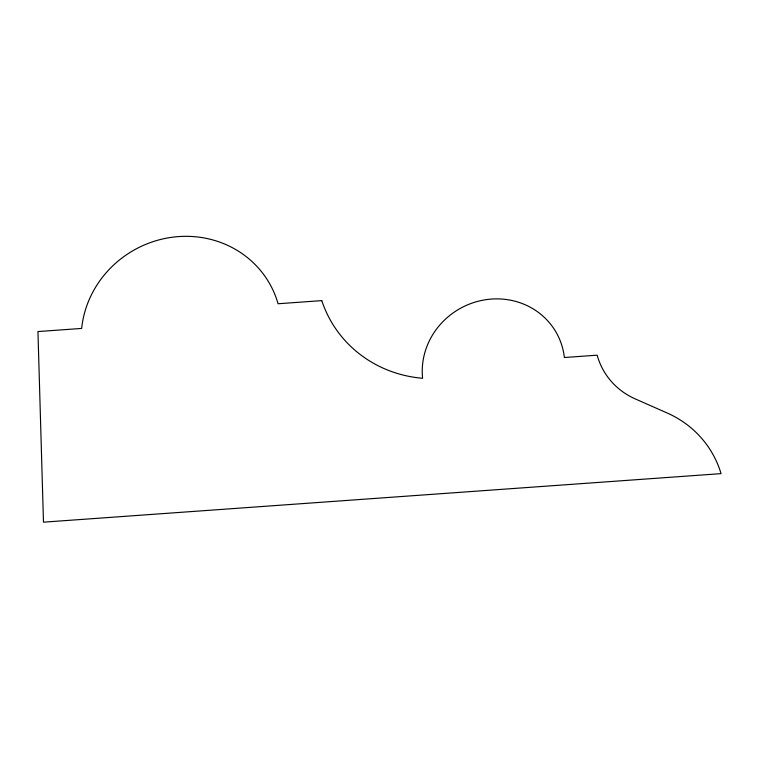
<?xml version="1.0" encoding="UTF-8"?>
<svg xmlns="http://www.w3.org/2000/svg" width="759" height="759" viewBox="0 0 759 759"><rect width="100%" height="100%" fill="white"/><g stroke="black" fill="none" stroke-linecap="round" stroke-linejoin="round"><path stroke-width="1.14" d="M321.788 300.621L278.069 303.752A101.431 96.08 -28.7 0 0 173.024 237.14A101.431 96.08 -28.7 0 0 81.668 328.429L37.95 331.56L43.481 522.164L721.05 473.635A105.994 100.397 -28.7 0 0 667.218 413.019L635.131 398.854A74.021 70.113 -28.7 0 1 597.153 355.174L564.364 357.517A72.133 68.329 -28.7 0 0 486.045 299.663A72.133 68.329 -28.7 0 0 422.602 378.286A124.087 117.531 -28.7 0 1 321.788 300.621"/></g></svg>
